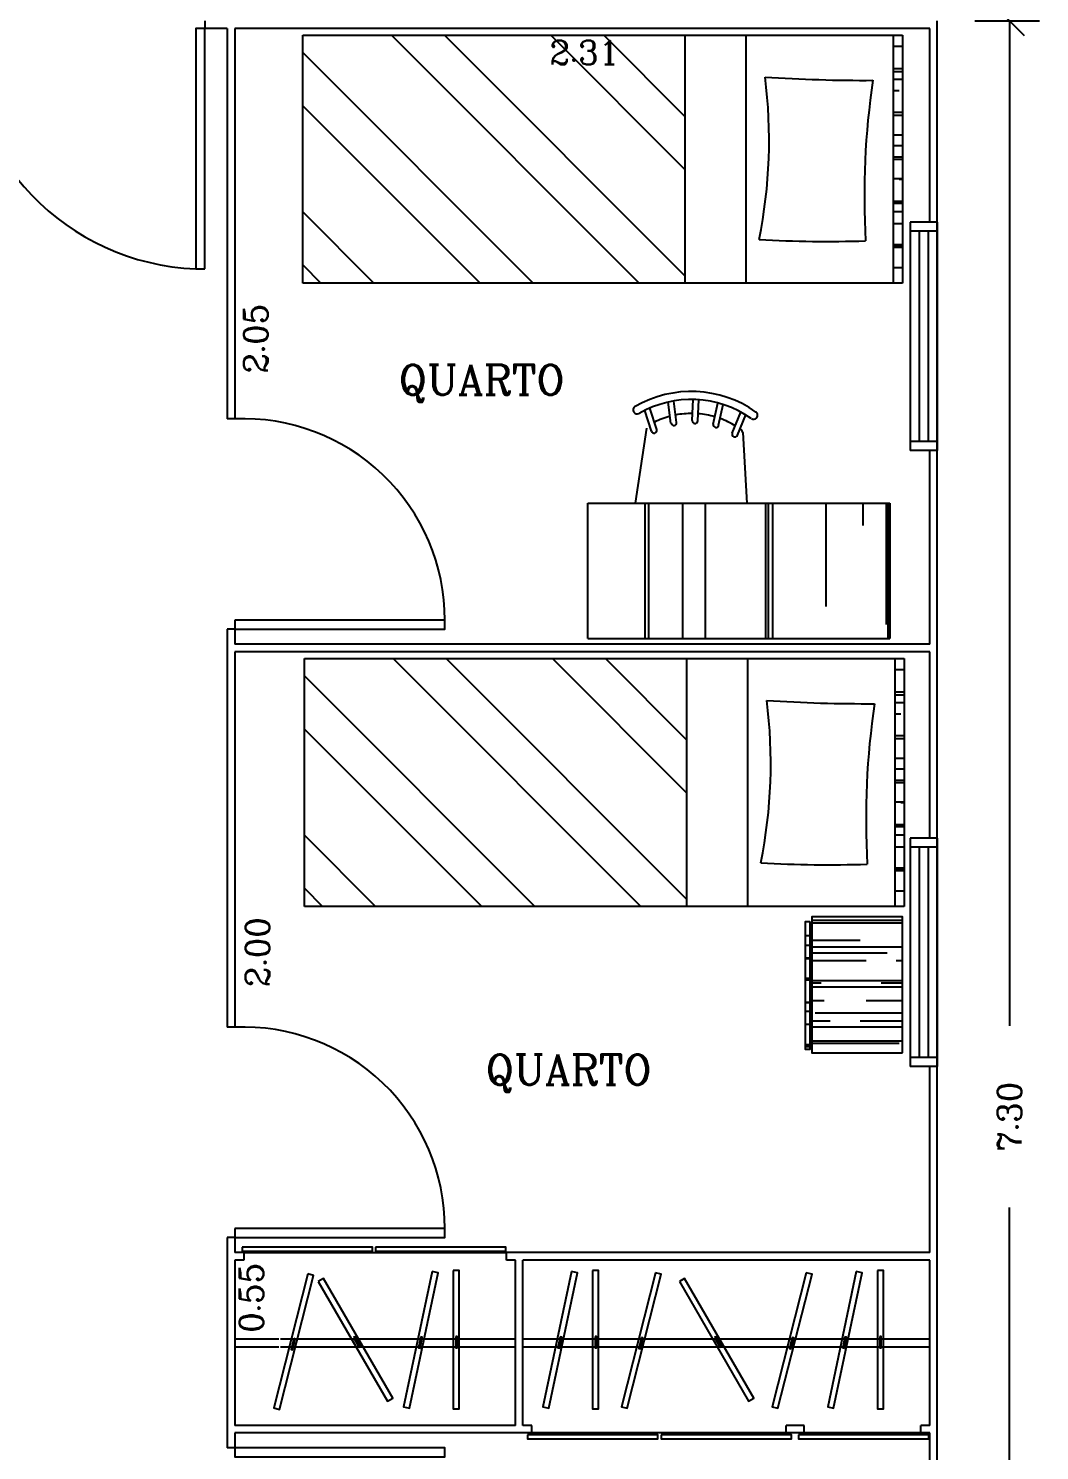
# Model space of a CAD drawing. Extents: x -83.9 to 10.5, y -11.8 to 33.6.
# Drawn here: x -70.548 to -67.18, y -7.371 to -2.637 of the extents above; entities that cross this region are included whole.
import ezdxf
from ezdxf.enums import TextEntityAlignment as Align

# ---------------------------------------------------------------- set-up
doc = ezdxf.new("R2010")
doc.units = 0
doc.layers.get('0').update_dxf_attribs({"linetype": 'CONTINUOUS'})
doc.layers.get('DEFPOINTS').update_dxf_attribs({"linetype": 'CONTINUOUS'})
for name, color, linetype in [('ARMÁRIOS', 23, 'CONTINUOUS'), ('COTAS', 244, 'CONTINUOUS'), ('DIM', 244, 'CONTINUOUS'), ('EQUIPAMENTO', 244, 'CONTINUOUS'), ('MADEIRAME', 244, 'CONTINUOUS'), ('PAREDALV', 7, 'CONTINUOUS'), ('PAREDE', 250, 'CONTINUOUS'), ('PORTA', 1, 'CONTINUOUS'), ('TEXTO', 244, 'CONTINUOUS')]:
    doc.layers.add(name, color=color, linetype=linetype)
doc.styles.add('ROMANC', font='romanc.shx', dxfattribs={"height": 0.08})
doc.dimstyles.new('ROMANC', dxfattribs={"dimscale": 2, "dimtxt": 1, "dimasz": 0.05, "dimexe": 0.05, "dimexo": 0.0625, "dimgap": 0.09, "dimtad": 0, "dimzin": 0, "dimtxsty": 'ROMANC', "dimblk1": 'OBLIQUE', "dimblk2": 'OBLIQUE', "dimsah": 1, "dimcen": 0.09, "dimse1": 1, "dimse2": 1, "dimsd1": 1, "dimsd2": 1, "dimclrd": 244, "dimclre": 244, "dimclrt": 244, "dimazin": 3, "dimtfac": 1, "dimtdec": 4, "dimtofl": 0, "dimtmove": 0, "dimatfit": 3, "dimtolj": 1, "dimtzin": 0})

# ---------------------------------------------------------------- blocks, each defined once
blk = doc.blocks.new('*X10')
at = {"color": 0}
for p, q in [((25.3193, 35.9259), (26.121, 36.7276)), ((25.3193, 36.4563), (25.5907, 36.7276)), ((25.3193, 36.2795), (25.7675, 36.7276)), ((25.3193, 35.7492), (26.1443, 36.5742)), ((25.3771, 35.4533), (26.1443, 36.2206)), ((25.5539, 35.4533), (26.1443, 36.0438)), ((25.9074, 35.4533), (26.1443, 35.6903)), ((26.0842, 35.4533), (26.1443, 35.5135))]:
    blk.add_line(p, q, dxfattribs=at)
blk = doc.blocks.new('*X2')
at = {"color": 0}
for p, q in [((23.03, 2.2382), (23.03, 2.2682)), ((23.092, 2.2382), (23.092, 2.2682)), ((23.097, 2.2382), (23.097, 2.2682)), ((23.1, 2.2382), (23.1, 2.2682)), ((23.164, 2.2382), (23.164, 2.2682)), ((23.2, 2.2382), (23.2, 2.2682)), ((23.225, 2.2382), (23.225, 2.2682)), ((23.231, 2.2382), (23.231, 2.2682)), ((23.298, 2.2382), (23.298, 2.25)), ((23.3, 2.2382), (23.3, 2.2682)), ((23.358, 2.2382), (23.358, 2.2682)), ((23.365, 2.2382), (23.365, 2.2682)), ((23.4, 2.2382), (23.4, 2.2682)), ((23.432, 2.2382), (23.432, 2.2682)), ((23.491, 2.2382), (23.491, 2.2682)), ((23.5, 2.2382), (23.5, 2.2682)), ((23.566, 2.25), (23.566, 2.2682)), ((23.6, 2.2382), (23.6, 2.2682)), ((23.624, 2.2382), (23.624, 2.2682)), ((23.633, 2.2382), (23.633, 2.2682)), ((23.7, 2.2382), (23.7, 2.2682)), ((23.7, 2.2382), (23.7, 2.26))]:
    blk.add_line(p, q, dxfattribs=at)
blk = doc.blocks.new('*X7')
at = {"color": 0}
for p, q in [((-78.609, 56.649), (-78.609, 56.9513)), ((-78.6, 56.649), (-78.6, 56.9513)), ((-78.542, 56.95), (-78.542, 56.9513)), ((-78.52, 56.649), (-78.52, 56.9513)), ((-78.475, 56.93), (-78.475, 56.9513)), ((-78.408, 56.649), (-78.408, 56.9513)), ((-78.4, 56.88), (-78.4, 56.9513)), ((-78.387, 56.649), (-78.387, 56.9513)), ((-78.341, 56.83), (-78.341, 56.9513)), ((-78.3, 56.66), (-78.3, 56.9513)), ((-78.274, 56.81), (-78.274, 56.9513)), ((-78.254, 56.649), (-78.254, 56.9513)), ((-78.207, 56.649), (-78.207, 56.9513)), ((-78.2, 56.649), (-78.2, 56.94)), ((-78.5, 56.649), (-78.5, 56.9)), ((-78.542, 56.649), (-78.542, 56.81)), ((-78.475, 56.649), (-78.475, 56.83)), ((-78.4, 56.649), (-78.4, 56.68)), ((-78.341, 56.649), (-78.341, 56.69)), ((-78.274, 56.649), (-78.274, 56.71))]:
    blk.add_line(p, q, dxfattribs=at)
blk = doc.blocks.new('*X0')
at = {"color": 0}
for p, q in [((18.976, 4.306), (18.9894, 4.306)), ((18.976, 4.306), (18.9894, 4.306)), ((18.976, 4.3), (18.9894, 4.3)), ((18.976, 4.239), (18.9894, 4.239)), ((18.976, 4.2), (18.9894, 4.2)), ((18.976, 4.173), (18.9894, 4.173)), ((18.976, 4.172), (18.9894, 4.172)), ((18.976, 4.105), (18.9894, 4.105)), ((18.976, 4.1), (18.9894, 4.1)), ((18.976, 4.04), (18.9894, 4.04)), ((18.976, 4.038), (18.9894, 4.038)), ((18.976, 4), (18.9894, 4)), ((18.976, 3.971), (18.9894, 3.971))]:
    blk.add_line(p, q, dxfattribs=at)
blk = doc.blocks.new('*X11')
at = {"color": 0}
for p, q in [((-14.526, 0.2863), (-14.526, 0.7363)), ((-14.514, 0.2863), (-14.514, 0.7363)), ((-14.4, 0.2863), (-14.4, 0.7363)), ((-14.325, 0.2863), (-14.325, 0.7363)), ((-14.124, 0.2863), (-14.124, 0.7363)), ((-14.115, 0.2863), (-14.115, 0.7363)), ((-14.1, 0.2863), (-14.1, 0.7363)), ((-13.716, 0.2863), (-13.716, 0.7363)), ((-13.722, 0.2863), (-13.722, 0.69)), ((-13.923, 0.2863), (-13.923, 0.63)), ((-13.8, 0.2863), (-13.8, 0.36))]:
    blk.add_line(p, q, dxfattribs=at)
blk = doc.blocks.new('*D21')
at = {"layer": 'DEFPOINTS', "color": 0, "linetype": 'BYBLOCK'}
for p in [(52.33, -0.038), (54.645, -0.038), (54.645, -0.0983)]:
    blk.add_point(p, dxfattribs=at)
at = {"color": 244, "linetype": 'BYBLOCK', "insert": (53.4875, -0.0983), "char_height": 0.08, "attachment_point": 5, "style": 'ROMANC'}
blk.add_mtext('\\A1;2.31', dxfattribs=at)
blk = doc.blocks.new('_OBLIQUE')
at = {"color": 0, "linetype": 'BYBLOCK'}
blk.add_line((-0.5, -0.5), (0.5, 0.5), dxfattribs=at)
blk = doc.blocks.new('*D22')
at = {"layer": 'DEFPOINTS', "color": 0, "linetype": 'BYBLOCK'}
for p in [(52.3933, -0.0257), (52.3933, -2.0757), (52.3933, -2.0757)]:
    blk.add_point(p, dxfattribs=at)
at = {"color": 244, "linetype": 'BYBLOCK', "insert": (52.3933, -1.0507), "char_height": 0.08, "attachment_point": 5, "rotation": 90, "style": 'ROMANC'}
blk.add_mtext('\\A1;2.05', dxfattribs=at)
blk = doc.blocks.new('*D23')
at = {"layer": 'DEFPOINTS', "color": 0, "linetype": 'BYBLOCK'}
for p in [(52.3233, -2.093), (52.3233, -4.093), (52.3992, -4.093)]:
    blk.add_point(p, dxfattribs=at)
at = {"color": 244, "linetype": 'BYBLOCK', "insert": (52.3992, -3.093), "char_height": 0.08, "attachment_point": 5, "rotation": 90, "style": 'ROMANC'}
blk.add_mtext('\\A1;2.00', dxfattribs=at)
blk = doc.blocks.new('*D24')
at = {"layer": 'DEFPOINTS', "color": 0, "linetype": 'BYBLOCK'}
for p in [(52.2733, -4.297), (52.2733, -6.867), (52.3984, -6.867)]:
    blk.add_point(p, dxfattribs=at)
at = {"color": 244, "linetype": 'BYBLOCK', "insert": (52.3984, -5.582), "char_height": 0.08, "attachment_point": 5, "rotation": 90, "style": 'ROMANC'}
blk.add_mtext('\\A1;2.57', dxfattribs=at)
blk = doc.blocks.new('*D26')
at = {"color": 244, "linetype": 'BYBLOCK'}
for p, q in [((54.7883, 0.007), (55.0041, 0.007)), ((54.9041, 0.007), (54.9041, -3.3385)), ((54.9041, -7.288), (54.9041, -3.9424)), ((54.7883, -7.288), (55.0041, -7.288))]:
    blk.add_line(p, q, dxfattribs=at)
at = {"layer": 'DEFPOINTS', "color": 0, "linetype": 'BYBLOCK'}
for p in [(54.6633, 0.007), (54.9041, 0.007), (54.6633, -7.288)]:
    blk.add_point(p, dxfattribs=at)
at = {"color": 244, "linetype": 'BYBLOCK', "xscale": 0.1, "yscale": 0.1, "zscale": 0.1}
for p, rotation in [((54.9041, 0.007), 90), ((54.9041, -7.288), 270)]:
    blk.add_blockref('_OBLIQUE', p, dxfattribs=dict(at, rotation=rotation))
at = {"color": 244, "linetype": 'BYBLOCK', "insert": (54.9041, -3.6405), "char_height": 0.08, "attachment_point": 5, "rotation": 90, "style": 'ROMANC'}
blk.add_mtext('\\A1;7.30', dxfattribs=at)

msp = doc.modelspace()

# ---------------------------------------------------------------- linework, layer by layer
at = {"layer": 'ARMÁRIOS', "color": 30, "linetype": 'CONTINUOUS'}
for p, q in [((-69.6344, -3.4845), (-69.6344, -2.6595)), ((-69.6344, -2.6595), (-67.6369, -2.6595)), ((-67.6674, -2.6595), (-67.6674, -3.4845)), ((-67.6369, -2.6595), (-67.6369, -3.4845)), ((-67.6369, -3.4845), (-69.6344, -3.4845)), ((-69.6288, -4.7345), (-67.6313, -4.7345)), ((-69.6288, -5.5595), (-69.6288, -4.7345)), ((-67.6618, -4.7345), (-67.6618, -5.5595)), ((-67.6313, -4.7345), (-67.6313, -5.5595)), ((-67.6313, -5.5595), (-69.6288, -5.5595))]:
    msp.add_line(p, q, dxfattribs=at)
at = {"layer": 'ARMÁRIOS', "color": 30}
for points in [[(-67.9454, -5.61), (-67.9454, -6.0354), (-67.9601, -6.0354), (-67.9601, -5.61)], [(-67.6364, -6.0469), (-67.6364, -5.5941), (-67.9387, -5.5941), (-67.9387, -6.0469)]]:
    msp.add_lwpolyline(points, close=True, dxfattribs=at)
at = {"layer": 'COTAS', "color": 30}
for p, q in [((-68.3601, -3.4845), (-68.3601, -2.6595)), ((-68.1577, -3.4845), (-68.1577, -2.6595)), ((-68.3545, -5.5595), (-68.3545, -4.7345)), ((-68.1521, -5.5595), (-68.1521, -4.7345))]:
    msp.add_line(p, q, dxfattribs=at)
at = {"layer": 'DEFPOINTS', "color": 30, "linetype": 'BYBLOCK'}
for p in [(-69.8309, -6.737), (-69.8609, -7.287), (-69.7041, -7.287)]:
    msp.add_point(p, dxfattribs=at)
at = {"layer": 'DIM', "color": 30, "linetype": 'CONTINUOUS'}
for centre, radius, start, end in [((-69.7257, -3.0094), 1.6448, 348.4188, 7.3514), ((-67.7613, 2.3305), 5.1403, 266.285, 270.2912), ((-65.1818, -3.1932), 2.582, 171.4586, 183.3471), ((-67.8888, 0.6045), 3.9506, 266.7273, 271.8768), ((-69.7201, -5.0844), 1.6448, 348.4188, 7.3514), ((-67.7558, 0.2555), 5.1403, 266.285, 270.2912), ((-65.1762, -5.2682), 2.582, 171.4586, 183.3471), ((-67.8833, -1.4705), 3.9506, 266.7273, 271.8768)]:
    msp.add_arc(centre, radius, start, end, dxfattribs=at)
at = {"layer": 'EQUIPAMENTO', "color": 30, "linetype": 'CONTINUOUS'}
for p, q in [((-68.4078, -3.9508), (-68.4169, -3.8806)), ((-68.3893, -3.9484), (-68.3985, -3.8775)), ((-68.3371, -3.9425), (-68.334, -3.8722)), ((-68.3185, -3.9434), (-68.3153, -3.873)), ((-68.532, -3.9142), (-68.532, -3.9142)), ((-68.4731, -3.978), (-68.4949, -3.9084)), ((-68.4553, -3.9724), (-68.4778, -3.9005)), ((-68.2671, -3.954), (-68.2515, -3.8842)), ((-68.249, -3.958), (-68.2335, -3.889)), ((-68.2036, -3.9839), (-68.1746, -3.9142)), ((-68.1864, -3.991), (-68.1583, -3.9237)), ((-68.4899, -3.968), (-68.5271, -4.2174)), ((-68.1986, -3.996), (-68.1986, -3.996)), ((-68.1687, -3.9825), (-68.1552, -4.2174))]:
    msp.add_line(p, q, dxfattribs=at)
for centre, radius, start, end in [((-68.3404, -4.2195), 0.374, 54.808, 119.9946), ((-68.3404, -4.2195), 0.3474, 54.808, 119.9946), ((-68.5207, -3.9071), 0.0133, 119.9946, 212.1094), ((-68.5207, -3.9071), 0.0133, 212.1094, 299.9946), ((-68.3395, -4.1996), 0.2808, 104.6973, 116.1217), ((-68.3395, -4.1996), 0.2808, 89.3025, 100.8781), ((-68.3395, -4.1996), 0.2808, 73.9245, 85.5002), ((-68.1325, -3.9247), 0.0133, 322.6933, 54.808), ((-68.4642, -3.9752), 0.00932, 287.4013, 17.4013), ((-68.3985, -3.9496), 0.00932, 187.4013, 277.4013), ((-68.3985, -3.9496), 0.00932, 277.4013, 7.4013), ((-68.3278, -3.943), 0.00932, 177.4013, 267.4013), ((-68.3278, -3.943), 0.00932, 267.4013, 357.4013), ((-68.258, -3.956), 0.00932, 167.4013, 257.4013), ((-68.258, -3.956), 0.00932, 257.4013, 347.4013), ((-68.3395, -4.1996), 0.2808, 58.6809, 70.1053), ((-68.182, -3.9833), 0.0133, 3.2945, 53.9428), ((-68.1325, -3.9247), 0.0133, 234.808, 322.6933), ((-68.4642, -3.9752), 0.00932, 197.4013, 287.4013), ((-68.195, -3.9874), 0.00932, 157.4013, 247.4013), ((-68.195, -3.9874), 0.00932, 247.4013, 337.4013)]:
    msp.add_arc(centre, radius, start, end, dxfattribs=at)
at = {"layer": 'MADEIRAME', "color": 30}
for p, q in [((-69.8859, -2.637), (-69.9609, -2.637)), ((-69.8859, -2.637), (-69.8859, -3.937)), ((-69.8609, -2.637), (-69.8609, -3.937)), ((-67.5459, -2.637), (-69.8609, -2.637)), ((-67.5459, -3.282), (-67.5459, -2.637)), ((-67.5209, -9.907), (-67.5209, -2.612)), ((-69.8609, -3.937), (-69.8859, -3.937)), ((-67.5459, -4.687), (-67.5459, -4.042)), ((-69.8859, -4.637), (-69.8859, -5.962)), ((-69.8609, -4.637), (-69.8859, -4.637)), ((-69.8609, -4.637), (-69.8609, -4.687)), ((-67.5459, -4.687), (-69.8609, -4.687)), ((-69.8609, -4.712), (-69.8609, -5.962)), ((-67.5459, -4.712), (-69.8609, -4.712)), ((-67.5459, -5.332), (-67.5459, -4.712)), ((-69.8609, -5.962), (-69.8859, -5.962)), ((-67.5459, -6.712), (-67.5459, -6.092)), ((-69.8859, -6.662), (-69.8859, -7.362)), ((-69.8609, -6.662), (-69.8859, -6.662)), ((-69.8609, -6.662), (-69.8609, -6.712)), ((-69.8309, -6.712), (-69.8609, -6.712)), ((-69.8309, -6.712), (-68.9559, -6.712)), ((-69.8309, -6.712), (-69.8309, -6.737)), ((-67.5459, -6.712), (-68.9559, -6.712)), ((-68.9559, -6.737), (-68.9559, -6.712)), ((-69.8609, -6.737), (-69.8609, -7.287)), ((-69.8309, -6.737), (-69.8609, -6.737)), ((-68.9259, -6.737), (-68.9559, -6.737)), ((-68.9259, -7.287), (-68.9259, -6.737)), ((-68.9009, -7.287), (-68.9009, -6.737)), ((-67.5459, -6.737), (-68.9009, -6.737)), ((-67.5459, -7.287), (-67.5459, -6.737)), ((-69.8609, -6.9988), (-69.7137, -6.9988)), ((-69.7087, -6.9988), (-68.9259, -6.9988)), ((-68.9009, -6.9988), (-67.5459, -6.9988)), ((-69.8609, -7.0252), (-69.7137, -7.0252)), ((-69.7087, -7.0252), (-68.9259, -7.0252)), ((-68.9009, -7.0252), (-67.5459, -7.0252)), ((-68.9259, -7.287), (-69.8609, -7.287)), ((-68.8709, -7.287), (-68.9009, -7.287)), ((-68.8709, -7.312), (-68.8709, -7.287)), ((-67.9642, -7.287), (-68.0242, -7.287)), ((-68.0242, -7.312), (-68.0242, -7.287)), ((-67.9642, -7.312), (-67.9642, -7.287)), ((-67.5759, -7.312), (-67.5759, -7.287)), ((-67.5459, -7.287), (-67.5759, -7.287)), ((-67.5459, -7.312), (-69.8609, -7.312)), ((-69.8609, -7.312), (-69.8609, -7.362)), ((-67.5459, -9.882), (-67.5459, -7.312)), ((-69.8609, -7.362), (-69.8859, -7.362))]:
    msp.add_line(p, q, dxfattribs=at)
for points in [[(-69.8366, -6.694), (-69.8366, -6.7067), (-69.4025, -6.7067), (-69.4025, -6.694)], [(-69.3919, -6.694), (-69.3919, -6.7067), (-68.9578, -6.7067), (-68.9578, -6.694)], [(-69.6177, -6.7827), (-69.7312, -7.229), (-69.7117, -7.234), (-69.5981, -6.7877)], [(-69.5828, -6.8078), (-69.3523, -7.2066), (-69.3348, -7.1965), (-69.5653, -6.7977)], [(-69.2033, -6.7746), (-69.2987, -7.2252), (-69.2789, -7.2294), (-69.1835, -6.7788)], [(-69.1332, -6.7714), (-69.1332, -7.2319), (-69.113, -7.2319), (-69.113, -6.7714)], [(-68.7391, -6.7746), (-68.8344, -7.2252), (-68.8147, -7.2294), (-68.7193, -6.7788)], [(-68.669, -6.7714), (-68.669, -7.2319), (-68.6488, -7.2319), (-68.6488, -6.7714)], [(-68.4596, -6.7788), (-68.5732, -7.2252), (-68.5536, -7.2301), (-68.44, -6.7838)], [(-68.3799, -6.8078), (-68.1495, -7.2066), (-68.132, -7.1965), (-68.3625, -6.7977)], [(-67.9574, -6.7788), (-68.071, -7.2252), (-68.0514, -7.2301), (-67.9378, -6.7838)], [(-67.7905, -6.7746), (-67.8859, -7.2252), (-67.8661, -7.2294), (-67.7707, -6.7788)], [(-67.7204, -6.7714), (-67.7204, -7.2319), (-67.7002, -7.2319), (-67.7002, -6.7714)], [(-69.6641, -6.9984), (-69.6733, -7.0346), (-69.6685, -7.0358), (-69.6593, -6.9996)], [(-69.4654, -6.9946), (-69.4467, -7.027), (-69.4424, -7.0245), (-69.4611, -6.9921)], [(-69.241, -6.992), (-69.2487, -7.0285), (-69.2438, -7.0296), (-69.2361, -6.993)], [(-69.125, -6.9918), (-69.125, -7.0292), (-69.1201, -7.0292), (-69.1201, -6.9918)], [(-68.7767, -6.992), (-68.7845, -7.0285), (-68.7796, -7.0296), (-68.7719, -6.993)], [(-68.6608, -6.9918), (-68.6608, -7.0292), (-68.6559, -7.0292), (-68.6559, -6.9918)], [(-68.506, -6.9945), (-68.5153, -7.0307), (-68.5105, -7.0319), (-68.5012, -6.9957)], [(-68.2625, -6.9946), (-68.2438, -7.027), (-68.2396, -7.0245), (-68.2583, -6.9921)], [(-68.0038, -6.9945), (-68.013, -7.0307), (-68.0082, -7.0319), (-67.999, -6.9957)], [(-67.8282, -6.992), (-67.8359, -7.0285), (-67.831, -7.0296), (-67.8233, -6.993)], [(-67.7122, -6.9918), (-67.7122, -7.0292), (-67.7073, -7.0292), (-67.7073, -6.9918)], [(-68.8854, -7.3187), (-68.8854, -7.3314), (-68.4513, -7.3314), (-68.4513, -7.3187)], [(-68.4407, -7.3187), (-68.4407, -7.3314), (-68.0066, -7.3314), (-68.0066, -7.3187)], [(-67.9833, -7.3187), (-67.9833, -7.3314), (-67.5492, -7.3314), (-67.5492, -7.3187)]]:
    msp.add_lwpolyline(points, close=True, dxfattribs=at)
at = {"layer": 'PAREDALV', "color": 30}
for p, q in [((-67.5209, -3.282), (-67.6109, -3.282)), ((-67.5209, -3.312), (-67.6109, -3.312)), ((-67.5209, -4.012), (-67.6109, -4.012)), ((-67.5209, -4.042), (-67.6109, -4.042)), ((-67.5209, -5.332), (-67.6109, -5.332)), ((-67.5209, -5.362), (-67.6109, -5.362)), ((-67.5209, -6.062), (-67.6109, -6.062)), ((-67.5209, -6.092), (-67.6109, -6.092))]:
    msp.add_line(p, q, dxfattribs=at)
at = {"layer": 'PAREDE', "color": 30}
for p, q in [((-69.9609, -2.612), (-69.9609, -2.637)), ((-67.6109, -3.282), (-67.6109, -3.312)), ((-67.6109, -3.282), (-67.6109, -3.312)), ((-67.5209, -3.282), (-67.5209, -3.312)), ((-67.5209, -3.282), (-67.5209, -3.312)), ((-67.5209, -4.012), (-67.5209, -4.042)), ((-68.6848, -4.2175), (-67.6786, -4.2175)), ((-68.6848, -4.6675), (-68.6848, -4.2175)), ((-67.6786, -4.2175), (-67.6786, -4.6675)), ((-68.6848, -4.6675), (-67.6786, -4.6675)), ((-67.6109, -5.332), (-67.6109, -5.362)), ((-67.6109, -5.332), (-67.6109, -5.362)), ((-67.5209, -5.332), (-67.5209, -5.362)), ((-67.5209, -5.332), (-67.5209, -5.362)), ((-67.5209, -6.062), (-67.5209, -6.092))]:
    msp.add_line(p, q, dxfattribs=at)
at = {"layer": 'PORTA', "color": 30}
for p, q in [((-67.6109, -3.312), (-67.6109, -4.042)), ((-67.5809, -3.312), (-67.5809, -4.012)), ((-67.5509, -3.312), (-67.5509, -4.012)), ((-67.5209, -3.312), (-67.5209, -4.012)), ((-67.6109, -5.362), (-67.6109, -6.092)), ((-67.5809, -5.362), (-67.5809, -6.062)), ((-67.5509, -5.362), (-67.5509, -6.062)), ((-67.5209, -5.362), (-67.5209, -6.062))]:
    msp.add_line(p, q, dxfattribs=at)
for points in [[(-69.9609, -3.437), (-69.9609, -2.637), (-69.9909, -2.637), (-69.9909, -3.437)], [(-69.8609, -4.607), (-69.8609, -4.637), (-69.1609, -4.637), (-69.1609, -4.607)], [(-69.8609, -6.632), (-69.8609, -6.662), (-69.1609, -6.662), (-69.1609, -6.632)], [(-69.8609, -7.362), (-69.8609, -7.392), (-69.1609, -7.392), (-69.1609, -7.362)]]:
    msp.add_lwpolyline(points, close=True, dxfattribs=at)
for centre, radius, start, end in [((-69.9603, -2.637), 0.8006, 180, 267.8106), ((-69.8315, -4.607), 0.6706, 360, 92.5089), ((-69.8315, -6.632), 0.6706, 360, 92.5089)]:
    msp.add_arc(centre, radius, start, end, dxfattribs=at)

# ---------------------------------------------------------------- block references
at = {"layer": 'ARMÁRIOS', "color": 30, "linetype": 'CONTINUOUS', "xscale": 1.1, "yscale": 1.1, "zscale": 1.1, "rotation": 90.00000000000007}
for p in [(-65.1723, -28.7673), (-65.1667, -30.8423)]:
    msp.add_blockref('*X2', p, dxfattribs=at)
at = {"layer": 'ARMÁRIOS', "color": 30, "rotation": 270}
msp.add_blockref('*X7', (-124.5877, -84.2143), dxfattribs=at)
at = {"layer": 'ARMÁRIOS', "color": 30, "xscale": 1.1, "yscale": 1.1, "zscale": 1.1, "rotation": 180}
msp.add_blockref('*X0', (-47.0718, -1.2899), dxfattribs=at)
at = {"layer": 'COTAS', "color": 30, "rotation": 270.0000000000001}
for p in [(-105.0877, 22.6598), (-105.0821, 20.5848)]:
    msp.add_blockref('*X10', p, dxfattribs=at)
at = {"layer": 'PAREDE', "color": 30, "xscale": -1, "rotation": 180}
msp.add_blockref('*X11', (-53.9692, -3.9313), dxfattribs=at)

# ---------------------------------------------------------------- texts
at = {"color": 30, "linetype": 'BYBLOCK', "insert": (-69.8055, -6.8625), "char_height": 0.08, "attachment_point": 5, "rotation": 90, "style": 'ROMANC'}
msp.add_mtext('\\A1;0.55', dxfattribs=at)
at = {"layer": 'TEXTO', "color": 30, "linetype": 'CONTINUOUS', "style": 'ROMANC'}
for p in [(-69.0384, -3.8184), (-68.7486, -6.115)]:
    msp.add_text('QUARTO', height=0.1, dxfattribs=at).set_placement(p, align=Align.MIDDLE)

# ---------------------------------------------------------------- dimensions: what is measured, and where the dimension line sits
at = {"layer": 'MADEIRAME', "color": 30}
for base, p1, p2, override, picture, middle, set_off in [((-67.280037352, -2.6120038972), (-67.5208539393, -9.9070038972), (-67.5208539393, -2.6120038972), {"dimse1": 0, "dimse2": 0, "dimsd1": 0, "dimsd2": 0}, '*D26', (-67.280037352, -6.2595038972), (-122.1841264481, -2.6190514261)), ((-69.7908, -4.6948), (-69.7908, -2.6448), (-69.7908, -4.6948), {"dimse1": 1, "dimse2": 1, "dimsd1": 1, "dimsd2": 1}, '*D22', (-69.7908, -3.6698), (-122.1841, -2.6191)), ((-69.7849, -6.712), (-69.8609, -4.712), (-69.8609, -6.712), {"dimse1": 1, "dimse2": 1, "dimsd1": 1, "dimsd2": 1}, '*D23', (-69.7849, -5.712), (-122.1841, -2.6191)), ((-69.7857, -9.4861), (-69.9109, -6.9161), (-69.9109, -9.4861), {"dimse1": 1, "dimse2": 1, "dimsd1": 1, "dimsd2": 1}, '*D24', (-69.7857, -8.2011), (-122.1841, -2.6191))]:
    dim = msp.add_linear_dim(base=base, p1=p1, p2=p2, angle=90, dimstyle='ROMANC', override=override, dxfattribs=at)
    dim.commit()
    dim.dimension.update_dxf_attribs({"geometry": picture, "text_midpoint": middle, "insert": set_off})
dim = msp.add_linear_dim(base=(-67.539167364, -2.7173102327), p1=(-69.854167364, -2.6570309967), p2=(-67.539167364, -2.6570309967), dimstyle='ROMANC', override={"dimse1": 1, "dimse2": 1, "dimsd1": 1, "dimsd2": 1}, dxfattribs=at)
dim.commit()
dim.dimension.update_dxf_attribs({"geometry": '*D21', "text_midpoint": (-68.696667364, -2.7173102327), "insert": (-122.1841264481, -2.6190514261)})

doc.saveas('drawing.dxf')
